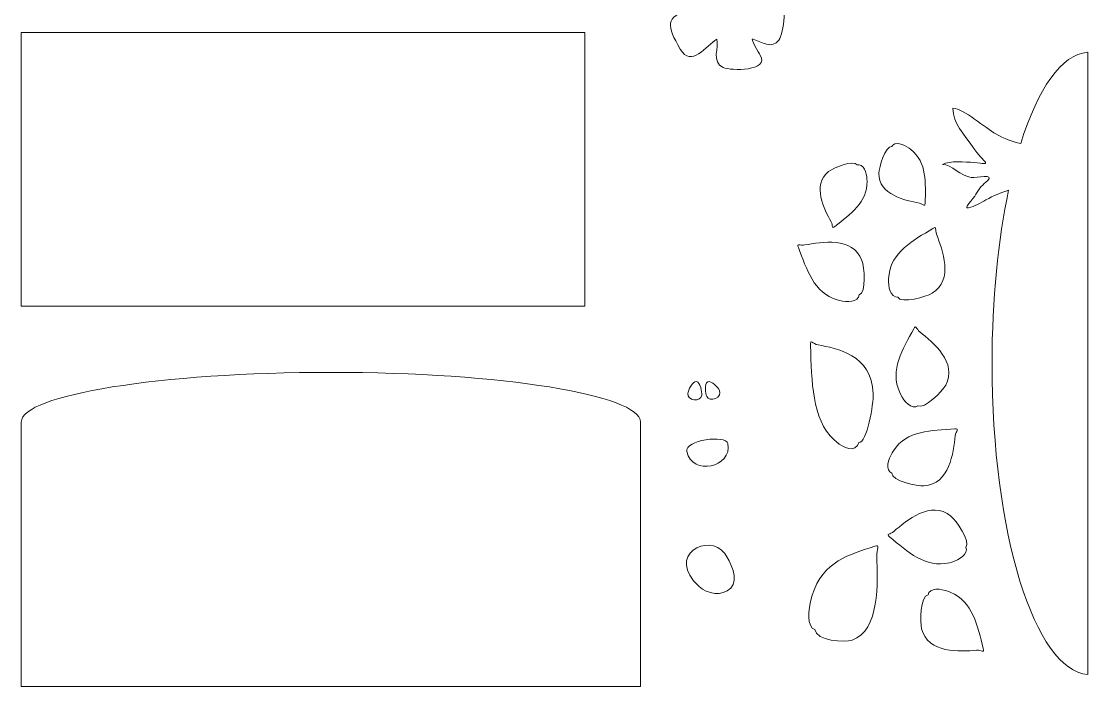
# Model space of a CAD drawing. Header units: millimetres. Extents: x -103 to 94, y -136 to 133.
# Drawn here: x -101 to 93.6, y -135.9 to -14.6 of the extents above; entities that cross this region are included whole.
import ezdxf

# ---------------------------------------------------------------- set-up
doc = ezdxf.new("R2010")
doc.units = ezdxf.units.MM
doc.header["$MEASUREMENT"] = 0
doc.layers.add('Layer 1', color=7, linetype='Continuous')

msp = doc.modelspace()

# ---------------------------------------------------------------- linework, layer by layer
at = {"layer": 'Layer 1', "color": 230, "lineweight": 5}
msp.add_open_spline([(31.7957, -11.2308), (33.8081, -10.0582), (36.4508, -8.1944), (34.8234, -5.9923), (34.8234, -5.9923), (32.6414, -3.04), (29.694, -2.7347), (28.576, -3.0151), (28.576, -3.0151), (27.0166, -3.4063), (27.1568, -4.9258), (27.12, -7.8028), (27.12, -7.8028), (27.0951, -9.7627), (25.5297, -6.4921), (24.4199, -5.9018), (24.4199, -5.9018), (22.7701, -5.0241), (18.664, -6.9101), (18.9938, -9.136), (18.9938, -9.136), (19.1628, -10.2775), (21.9786, -12.1416), (21.054, -12.4232), (21.054, -12.4232), (16.4995, -13.8102), (16.7765, -15.3925), (19.2769, -19.6836), (19.2769, -19.6836), (21.3027, -23.1602), (23.9821, -19.041), (25.9718, -17.8816), (25.9718, -17.8816), (26.3716, -19.2561), (24.9102, -22.0789), (27.0858, -23.0231), (27.0858, -23.0231), (28.5946, -23.678), (35.5922, -23.7087), (33.8935, -20.7935), (33.8935, -20.7935), (33.6959, -20.4544), (31.8248, -17.5478), (32.6119, -17.8487), (32.6119, -17.8487), (34.0967, -18.4166), (35.9726, -19.7503), (37.2756, -18.0265), (37.2756, -18.0265), (38.1448, -16.8765), (39.2225, -10.4337), (36.5092, -10.8729), (36.5092, -10.8729), (35.18, -11.088), (32.946, -10.8016), (31.7957, -11.2308)], degree=3, knots=[0, 0, 0, 0, 0.07142857, 0.07142857, 0.07142857, 0.07142857, 0.14285714, 0.14285714, 0.14285714, 0.14285714, 0.21428571, 0.21428571, 0.21428571, 0.21428571, 0.28571429, 0.28571429, 0.28571429, 0.28571429, 0.35714286, 0.35714286, 0.35714286, 0.35714286, 0.42857143, 0.42857143, 0.42857143, 0.42857143, 0.5, 0.5, 0.5, 0.5, 0.57142857, 0.57142857, 0.57142857, 0.57142857, 0.64285714, 0.64285714, 0.64285714, 0.64285714, 0.71428571, 0.71428571, 0.71428571, 0.71428571, 0.78571429, 0.78571429, 0.78571429, 0.78571429, 0.85714286, 0.85714286, 0.85714286, 0.85714286, 0.92857143, 0.92857143, 0.92857143, 0.92857143, 1, 1, 1, 1], dxfattribs=at)
at = {"layer": 'Layer 1', "color": 104, "lineweight": 5}
for points, knots in [([(-100.9822, -66.5854), (-100.9822, -66.5854), (1.8512, -66.5854), (1.8512, -66.5854), (1.8512, -66.5854), (1.8512, -66.5854), (1.8512, -16.646), (1.8512, -16.646), (1.8512, -16.646), (1.8512, -16.646), (-100.9822, -16.646), (-100.9822, -16.646), (-100.9822, -16.646), (-100.9822, -16.646), (-100.9822, -66.5854), (-100.9822, -66.5854)], [0, 0, 0, 0, 0.25, 0.25, 0.25, 0.25, 0.5, 0.5, 0.5, 0.5, 0.75, 0.75, 0.75, 0.75, 1, 1, 1, 1]), ([(12.0113, -87.8366), (12.0113, -87.8366), (12.0113, -88.8446), (12.0113, -88.8446), (12.0113, -88.8446), (12.0113, -88.8446), (12.0113, -135.9443), (12.0113, -135.9443), (12.0113, -135.9443), (12.0113, -135.9443), (-100.9821, -135.9443), (-100.9821, -135.9443), (-100.9821, -135.9443), (-100.9821, -135.9443), (-100.9821, -88.8446), (-100.9821, -88.8446), (-100.9821, -88.8446), (-100.9821, -88.8446), (-100.9821, -87.8366), (-100.9821, -87.8366), (-100.9821, -87.8366), (-100.9821, -87.8366), (-100.9821, -87.6898), (-100.9821, -87.6898), (-100.9821, -87.6898), (-100.9821, -82.7096), (-75.5586, -78.635), (-44.4854, -78.635), (-44.4854, -78.635), (-44.4854, -78.635), (-44.4854, -78.635), (-44.4854, -78.635), (-44.4854, -78.635), (-13.4122, -78.635), (12.0113, -82.7096), (12.0113, -87.6898), (12.0113, -87.6898), (12.0113, -87.6898), (12.0113, -87.8366), (12.0113, -87.8366)], [0, 0, 0, 0, 0.1, 0.1, 0.1, 0.1, 0.2, 0.2, 0.2, 0.2, 0.3, 0.3, 0.3, 0.3, 0.4, 0.4, 0.4, 0.4, 0.5, 0.5, 0.5, 0.5, 0.6, 0.6, 0.6, 0.6, 0.7, 0.7, 0.7, 0.7, 0.8, 0.8, 0.8, 0.8, 0.9, 0.9, 0.9, 0.9, 1, 1, 1, 1])]:
    msp.add_open_spline(points, degree=3, knots=knots, dxfattribs=at)
at = {"layer": 'Layer 1', "color": 82, "lineweight": 5}
for points, knots in [([(76.1841, -76.9895), (76.1841, -65.2969), (77.2985, -54.431), (79.2075, -45.4008), (79.2075, -45.4008), (77.8063, -45.8604), (76.4493, -46.4011), (75.0745, -47.1896), (75.0745, -47.1896), (74.0722, -47.7644), (73.009, -48.3232), (71.9043, -48.6162), (71.9043, -48.6162), (70.7343, -48.9265), (72.7966, -46.9935), (73.2517, -46.1593), (73.2517, -46.1593), (73.9033, -44.9647), (74.4863, -44.476), (75.3915, -43.6231), (75.3915, -43.6231), (76.6959, -42.394), (73.3944, -43.1666), (72.3798, -43.0683), (72.3798, -43.0683), (70.506, -42.8868), (68.7433, -40.6907), (67.149, -40.6907), (67.149, -40.6907), (68.4768, -40.0268), (71.3944, -40.2275), (72.8554, -40.3736), (72.8554, -40.3736), (76.5933, -40.7474), (74.8098, -40.7112), (72.6176, -37.4412), (72.6176, -37.4412), (71.1064, -35.1869), (69.0511, -33.302), (69.0511, -30.4667), (69.0511, -30.4667), (70.9469, -30.4667), (75.0444, -34.1321), (76.8974, -35.1428), (76.8974, -35.1428), (78.3669, -35.9444), (79.8255, -36.5902), (81.4113, -36.8898), (81.4113, -36.8898), (84.5544, -26.8949), (88.8642, -20.6029), (93.6362, -20.2594), (93.6362, -20.2594), (93.6362, -20.2594), (93.6362, -133.7196), (93.6362, -133.7196), (93.6362, -133.7196), (83.9617, -133.0233), (76.1841, -107.8868), (76.1841, -76.9895)], [0, 0, 0, 0, 0.06666667, 0.06666667, 0.06666667, 0.06666667, 0.13333333, 0.13333333, 0.13333333, 0.13333333, 0.2, 0.2, 0.2, 0.2, 0.26666667, 0.26666667, 0.26666667, 0.26666667, 0.33333333, 0.33333333, 0.33333333, 0.33333333, 0.4, 0.4, 0.4, 0.4, 0.46666667, 0.46666667, 0.46666667, 0.46666667, 0.53333333, 0.53333333, 0.53333333, 0.53333333, 0.6, 0.6, 0.6, 0.6, 0.66666667, 0.66666667, 0.66666667, 0.66666667, 0.73333333, 0.73333333, 0.73333333, 0.73333333, 0.8, 0.8, 0.8, 0.8, 0.86666667, 0.86666667, 0.86666667, 0.86666667, 0.93333333, 0.93333333, 0.93333333, 0.93333333, 1, 1, 1, 1]), ([(58.1061, -37.171), (58.9675, -36.4432), (60.6218, -37.4123), (61.3454, -37.9791), (61.3454, -37.9791), (64.3768, -40.3535), (64.022, -44.1406), (63.9924, -47.7756), (63.9924, -47.7756), (63.9862, -48.5347), (63.6523, -47.9188), (62.9168, -47.7731), (62.9168, -47.7731), (60.3562, -47.2661), (55.4831, -46.2955), (55.5285, -42.2877), (55.5285, -42.2877), (55.5397, -41.3017), (56.6996, -37.3062), (57.8974, -37.4632), (57.8974, -37.4632), (57.8974, -37.4632), (58.1061, -37.171), (58.1061, -37.171)], [0, 0, 0, 0, 0.16666667, 0.16666667, 0.16666667, 0.16666667, 0.33333333, 0.33333333, 0.33333333, 0.33333333, 0.5, 0.5, 0.5, 0.5, 0.66666667, 0.66666667, 0.66666667, 0.66666667, 0.83333333, 0.83333333, 0.83333333, 0.83333333, 1, 1, 1, 1]), ([(51.9471, -40.7526), (53.0564, -40.9554), (53.3589, -42.8487), (53.3809, -43.7675), (53.3809, -43.7675), (53.473, -47.617), (50.3229, -49.749), (47.497, -52.0354), (47.497, -52.0354), (46.9068, -52.5129), (47.1703, -51.8637), (46.8155, -51.2031), (46.8155, -51.2031), (45.5803, -48.9036), (43.2341, -44.5236), (46.3581, -42.0126), (46.3581, -42.0126), (47.1266, -41.3948), (50.949, -39.7523), (51.5887, -40.777), (51.5887, -40.777), (51.5887, -40.777), (51.9471, -40.7526), (51.9471, -40.7526)], [0, 0, 0, 0, 0.16666667, 0.16666667, 0.16666667, 0.16666667, 0.33333333, 0.33333333, 0.33333333, 0.33333333, 0.5, 0.5, 0.5, 0.5, 0.66666667, 0.66666667, 0.66666667, 0.66666667, 0.83333333, 0.83333333, 0.83333333, 0.83333333, 1, 1, 1, 1]), ([(58.5476, -64.8618), (57.2856, -64.4634), (57.2102, -62.2147), (57.319, -61.1417), (57.319, -61.1417), (57.7747, -56.6461), (61.7542, -54.6244), (65.379, -52.3755), (65.379, -52.3755), (66.136, -51.9058), (65.7342, -52.6232), (66.0507, -53.4442), (66.0507, -53.4442), (67.1526, -56.3023), (69.2439, -61.7452), (65.2393, -64.2121), (65.2393, -64.2121), (64.2541, -64.819), (59.5633, -66.1725), (58.9683, -64.8857), (58.9683, -64.8857), (58.9683, -64.8857), (58.5476, -64.8618), (58.5476, -64.8618)], [0, 0, 0, 0, 0.16666667, 0.16666667, 0.16666667, 0.16666667, 0.33333333, 0.33333333, 0.33333333, 0.33333333, 0.5, 0.5, 0.5, 0.5, 0.66666667, 0.66666667, 0.66666667, 0.66666667, 0.83333333, 0.83333333, 0.83333333, 0.83333333, 1, 1, 1, 1]), ([(51.8252, -64.9014), (51.1978, -66.0666), (48.9747, -65.72), (47.941, -65.4125), (47.941, -65.4125), (43.6099, -64.1241), (42.3682, -59.8366), (40.8369, -55.8552), (40.8369, -55.8552), (40.5171, -55.0237), (41.1467, -55.5526), (42.0124, -55.3952), (42.0124, -55.3952), (45.0261, -54.8473), (50.7642, -53.8109), (52.4385, -58.2062), (52.4385, -58.2062), (52.8504, -59.2875), (53.3027, -64.1487), (51.9274, -64.4925), (51.9274, -64.4925), (51.9274, -64.4925), (51.8252, -64.9014), (51.8252, -64.9014)], [0, 0, 0, 0, 0.16666667, 0.16666667, 0.16666667, 0.16666667, 0.33333333, 0.33333333, 0.33333333, 0.33333333, 0.5, 0.5, 0.5, 0.5, 0.66666667, 0.66666667, 0.66666667, 0.66666667, 0.83333333, 0.83333333, 0.83333333, 0.83333333, 1, 1, 1, 1]), ([(62.2563, -84.8952), (60.9648, -85.1837), (59.7714, -83.2764), (59.3271, -82.2936), (59.3271, -82.2936), (57.4657, -78.1762), (59.8938, -74.4307), (61.901, -70.6667), (61.901, -70.6667), (62.3202, -69.8807), (62.3326, -70.7028), (63.0183, -71.2542), (63.0183, -71.2542), (65.4054, -73.1737), (69.9453, -76.8327), (67.7189, -80.9758), (67.7189, -80.9758), (67.1712, -81.9951), (63.7925, -85.5194), (62.6323, -84.7048), (62.6323, -84.7048), (62.6323, -84.7048), (62.2563, -84.8952), (62.2563, -84.8952)], [0, 0, 0, 0, 0.16666667, 0.16666667, 0.16666667, 0.16666667, 0.33333333, 0.33333333, 0.33333333, 0.33333333, 0.5, 0.5, 0.5, 0.5, 0.66666667, 0.66666667, 0.66666667, 0.66666667, 0.83333333, 0.83333333, 0.83333333, 0.83333333, 1, 1, 1, 1]), ([(51.6103, -91.9909), (50.5614, -93.3997), (48.334, -91.8722), (47.347, -90.9486), (47.347, -90.9486), (43.2116, -87.0792), (43.3298, -80.2618), (43.041, -73.7571), (43.041, -73.7571), (42.9807, -72.3987), (43.4681, -73.4588), (44.4328, -73.6278), (44.4328, -73.6278), (47.791, -74.216), (54.1826, -75.3457), (54.4845, -82.5192), (54.4845, -82.5192), (54.5587, -84.284), (53.4177, -91.574), (51.854, -91.4422), (51.854, -91.4422), (51.854, -91.4422), (51.6103, -91.9909), (51.6103, -91.9909)], [0, 0, 0, 0, 0.16666667, 0.16666667, 0.16666667, 0.16666667, 0.33333333, 0.33333333, 0.33333333, 0.33333333, 0.5, 0.5, 0.5, 0.5, 0.66666667, 0.66666667, 0.66666667, 0.66666667, 0.83333333, 0.83333333, 0.83333333, 0.83333333, 1, 1, 1, 1]), ([(57.5228, -96.7931), (56.5918, -95.8526), (57.5728, -93.8278), (58.1691, -92.929), (58.1691, -92.929), (60.6668, -89.1635), (65.13, -89.2288), (69.3851, -88.9278), (69.3851, -88.9278), (70.2737, -88.865), (69.584, -89.3125), (69.4815, -90.1864), (69.4815, -90.1864), (69.1248, -93.2288), (68.4392, -99.0192), (63.7465, -99.3361), (63.7465, -99.3361), (62.592, -99.414), (57.8109, -98.426), (57.8839, -97.0103), (57.8839, -97.0103), (57.8839, -97.0103), (57.5228, -96.7931), (57.5228, -96.7931)], [0, 0, 0, 0, 0.16666667, 0.16666667, 0.16666667, 0.16666667, 0.33333333, 0.33333333, 0.33333333, 0.33333333, 0.5, 0.5, 0.5, 0.5, 0.66666667, 0.66666667, 0.66666667, 0.66666667, 0.83333333, 0.83333333, 0.83333333, 0.83333333, 1, 1, 1, 1]), ([(71.5019, -110.9427), (71.5438, -112.2654), (69.4469, -113.081), (68.3984, -113.3336), (68.3984, -113.3336), (64.0055, -114.3921), (60.7802, -111.3063), (57.4581, -108.6306), (57.4581, -108.6306), (56.7643, -108.0717), (57.5742, -108.2134), (58.2441, -107.6429), (58.2441, -107.6429), (60.5762, -105.6569), (65.0198, -101.8815), (68.6733, -104.8434), (68.6733, -104.8434), (69.5722, -105.5722), (72.4024, -109.5503), (71.3852, -110.5377), (71.3852, -110.5377), (71.3852, -110.5377), (71.5019, -110.9427), (71.5019, -110.9427)], [0, 0, 0, 0, 0.16666667, 0.16666667, 0.16666667, 0.16666667, 0.33333333, 0.33333333, 0.33333333, 0.33333333, 0.5, 0.5, 0.5, 0.5, 0.66666667, 0.66666667, 0.66666667, 0.66666667, 0.83333333, 0.83333333, 0.83333333, 0.83333333, 1, 1, 1, 1]), ([(43.3836, -125.2684), (42.1913, -124.0977), (42.8741, -120.7926), (43.3523, -119.2833), (43.3523, -119.2833), (45.3553, -112.9597), (50.2263, -111.8846), (54.8012, -110.3129), (54.8012, -110.3129), (55.7566, -109.9847), (55.0908, -110.8396), (55.1455, -112.1817), (55.1455, -112.1817), (55.3357, -116.8541), (55.6906, -125.7486), (50.6424, -127.4592), (50.6424, -127.4592), (49.4004, -127.8801), (44.0077, -127.6502), (43.818, -125.5004), (43.818, -125.5004), (43.818, -125.5004), (43.3836, -125.2684), (43.3836, -125.2684)], [0, 0, 0, 0, 0.16666667, 0.16666667, 0.16666667, 0.16666667, 0.33333333, 0.33333333, 0.33333333, 0.33333333, 0.5, 0.5, 0.5, 0.5, 0.66666667, 0.66666667, 0.66666667, 0.66666667, 0.83333333, 0.83333333, 0.83333333, 0.83333333, 1, 1, 1, 1]), ([(64.6453, -118.8007), (65.3951, -117.7103), (67.5676, -118.2953), (68.5621, -118.7129), (68.5621, -118.7129), (72.7283, -120.4623), (73.4989, -124.8589), (74.5904, -128.9827), (74.5904, -128.9827), (74.8183, -129.8439), (74.2497, -129.25), (73.372, -129.3128), (73.372, -129.3128), (70.3167, -129.5313), (64.5002, -129.9409), (63.3112, -125.3902), (63.3112, -125.3902), (63.0187, -124.2707), (63.0951, -119.3891), (64.4995, -119.1961), (64.4995, -119.1961), (64.4995, -119.1961), (64.6453, -118.8007), (64.6453, -118.8007)], [0, 0, 0, 0, 0.16666667, 0.16666667, 0.16666667, 0.16666667, 0.33333333, 0.33333333, 0.33333333, 0.33333333, 0.5, 0.5, 0.5, 0.5, 0.66666667, 0.66666667, 0.66666667, 0.66666667, 0.83333333, 0.83333333, 0.83333333, 0.83333333, 1, 1, 1, 1])]:
    msp.add_open_spline(points, degree=3, knots=knots, dxfattribs=at)
at = {"layer": 'Layer 1', "lineweight": 5}
for points, knots in [([(22.2238, -80.3), (22.9298, -80.3889), (23.2775, -82.2471), (23.2075, -82.8032), (23.2075, -82.8032), (23.1374, -83.3593), (22.5081, -83.7381), (21.8021, -83.6492), (21.8021, -83.6492), (21.0961, -83.5603), (20.5803, -83.0373), (20.6503, -82.4812), (20.6503, -82.4812), (20.7203, -81.9251), (21.5178, -80.2111), (22.2238, -80.3)], [0, 0, 0, 0, 0.25, 0.25, 0.25, 0.25, 0.5, 0.5, 0.5, 0.5, 0.75, 0.75, 0.75, 0.75, 1, 1, 1, 1]), ([(24.2975, -80.3382), (23.6512, -80.6359), (23.8804, -82.5124), (24.1149, -83.0215), (24.1149, -83.0215), (24.3494, -83.5305), (25.0638, -83.7019), (25.7101, -83.4041), (25.7101, -83.4041), (26.3563, -83.1064), (26.6903, -82.4521), (26.4558, -81.943), (26.4558, -81.943), (26.2213, -81.434), (24.9438, -80.0404), (24.2975, -80.3382)], [0, 0, 0, 0, 0.25, 0.25, 0.25, 0.25, 0.5, 0.5, 0.5, 0.5, 0.75, 0.75, 0.75, 0.75, 1, 1, 1, 1]), ([(27.9776, -91.6227), (28.8068, -95.9621), (21.4155, -97.5681), (20.4814, -93.0554), (20.4814, -93.0554), (20.0467, -90.9555), (27.6572, -89.9464), (27.9776, -91.6227)], [0, 0, 0, 0, 0.5, 0.5, 0.5, 0.5, 1, 1, 1, 1])]:
    msp.add_open_spline(points, degree=3, knots=knots, dxfattribs=at)
at = {"layer": 'Layer 1', "color": 231, "lineweight": 5}
msp.add_open_spline([(22.7329, -117.677), (24.2087, -119.0078), (26.8625, -119.5752), (28.5357, -117.9796), (28.5357, -117.9796), (30.0519, -116.4258), (28.3863, -112.9873), (27.4164, -111.6695), (27.4164, -111.6695), (24.5454, -107.769), (16.4091, -111.9744), (22.7329, -117.677)], degree=3, knots=[0, 0, 0, 0, 0.33333333, 0.33333333, 0.33333333, 0.33333333, 0.66666667, 0.66666667, 0.66666667, 0.66666667, 1, 1, 1, 1], dxfattribs=at)

doc.saveas('drawing.dxf')
